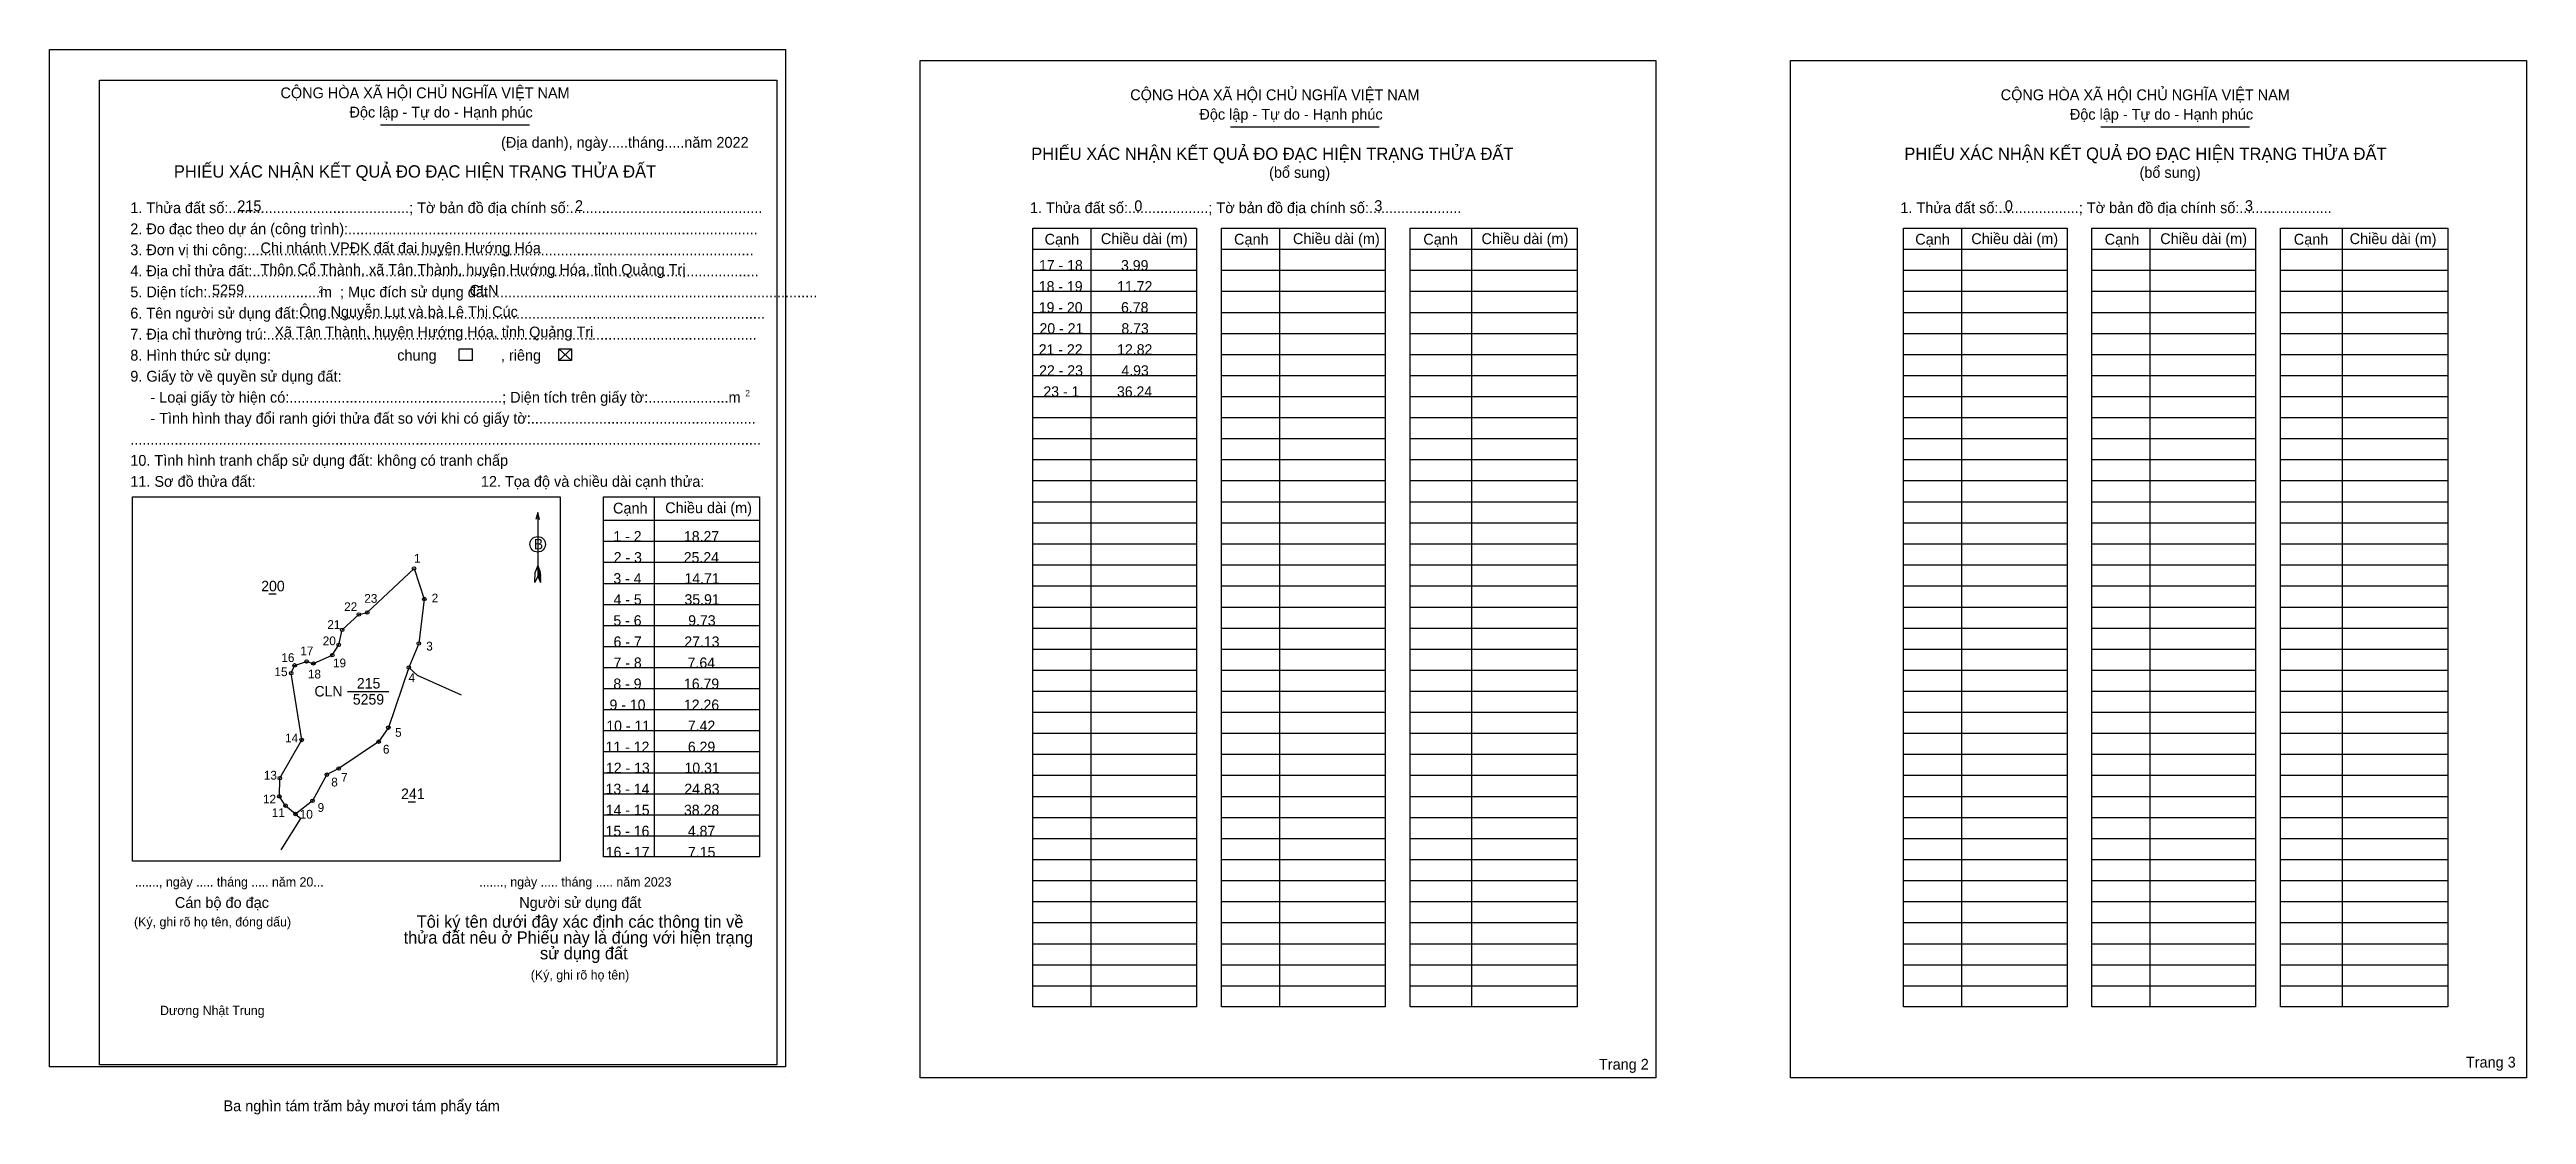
# Model space of a CAD drawing. Extents: x 540771 to 542171, y 1837810 to 1838412.
import ezdxf

# ---------------------------------------------------------------- set-up
doc = ezdxf.new("R2010")
doc.units = 0
for name, color, linetype in [('Level 1', 7, 'Continuous'), ('Level 10', 7, 'Continuous'), ('Level 11', 7, 'Continuous'), ('Level 13', 7, 'Continuous'), ('Level 2', 7, 'Continuous'), ('Level 27', 7, 'Continuous'), ('Level 3', 7, 'Continuous'), ('Level 36', 7, 'Continuous'), ('Level 48', 7, 'Continuous'), ('Level 50', 7, 'Continuous'), ('Level 52', 7, 'Continuous'), ('Level 6', 7, 'Continuous'), ('Level 9', 7, 'Continuous')]:
    doc.layers.add(name, color=color, linetype=linetype)

msp = doc.modelspace()

# ---------------------------------------------------------------- linework, layer by layer
at = {"layer": 'Level 1'}
for p, q in [((540770.7, 1838405.9), (540770.7, 1838405.9)), ((541262.9, 1838405.9), (541262.9, 1838405.9)), ((540957.8, 1838369.4), (541042, 1838369.4)), ((541438.3, 1838368.3), (541522.4, 1838368.3)), ((541930.4, 1838368.3), (542014.5, 1838368.3)), ((541359.5, 1838311.1), (541359.5, 1837870.5)), ((541466.1, 1838311.1), (541466.1, 1837870.5)), ((541574.6, 1838311.1), (541574.6, 1837870.5)), ((541851.6, 1838311.1), (541851.6, 1837870.5)), ((541958.2, 1838311.1), (541958.2, 1837870.5)), ((542066.8, 1838311.1), (542066.8, 1837870.5)), ((541326.7, 1838299.2), (541419.2, 1838299.2)), ((541433.3, 1838299.2), (541525.8, 1838299.2)), ((541539.9, 1838299.2), (541634.4, 1838299.2)), ((541818.8, 1838299.2), (541911.3, 1838299.2)), ((541925.4, 1838299.2), (542017.9, 1838299.2)), ((542032, 1838299.2), (542126.5, 1838299.2)), ((541326.7, 1838287.3), (541419.2, 1838287.3)), ((541326.7, 1838275.3), (541419.2, 1838275.3)), ((541433.3, 1838287.3), (541525.8, 1838287.3)), ((541433.3, 1838275.3), (541525.8, 1838275.3)), ((541539.9, 1838287.3), (541634.4, 1838287.3)), ((541539.9, 1838275.3), (541634.4, 1838275.3)), ((541818.8, 1838287.3), (541911.3, 1838287.3)), ((541818.8, 1838275.3), (541911.3, 1838275.3)), ((541925.4, 1838287.3), (542017.9, 1838287.3)), ((541925.4, 1838275.3), (542017.9, 1838275.3)), ((542032, 1838287.3), (542126.5, 1838287.3)), ((542032, 1838275.3), (542126.5, 1838275.3)), ((541326.7, 1838263.4), (541419.2, 1838263.4)), ((541433.3, 1838263.4), (541525.8, 1838263.4)), ((541539.9, 1838263.4), (541634.4, 1838263.4)), ((541818.8, 1838263.4), (541911.3, 1838263.4)), ((541925.4, 1838263.4), (542017.9, 1838263.4)), ((542032, 1838263.4), (542126.5, 1838263.4)), ((541326.7, 1838251.5), (541419.2, 1838251.5)), ((541433.3, 1838251.5), (541525.8, 1838251.5)), ((541539.9, 1838251.5), (541634.4, 1838251.5)), ((541818.8, 1838251.5), (541911.3, 1838251.5)), ((541925.4, 1838251.5), (542017.9, 1838251.5)), ((542032, 1838251.5), (542126.5, 1838251.5)), ((541058.7, 1838242.7), (541065.8, 1838236.1)), ((541058.7, 1838236.1), (541065.8, 1838242.7)), ((541326.7, 1838239.6), (541419.2, 1838239.6)), ((541433.3, 1838239.6), (541525.8, 1838239.6)), ((541539.9, 1838239.6), (541634.4, 1838239.6)), ((541818.8, 1838239.6), (541911.3, 1838239.6)), ((541925.4, 1838239.6), (542017.9, 1838239.6)), ((542032, 1838239.6), (542126.5, 1838239.6)), ((541326.7, 1838227.7), (541419.2, 1838227.7)), ((541433.3, 1838227.7), (541525.8, 1838227.7)), ((541539.9, 1838227.7), (541634.4, 1838227.7)), ((541818.8, 1838227.7), (541911.3, 1838227.7)), ((541925.4, 1838227.7), (542017.9, 1838227.7)), ((542032, 1838227.7), (542126.5, 1838227.7)), ((541326.7, 1838215.8), (541419.2, 1838215.8)), ((541433.3, 1838215.8), (541525.8, 1838215.8)), ((541539.9, 1838215.8), (541634.4, 1838215.8)), ((541818.8, 1838215.8), (541911.3, 1838215.8)), ((541925.4, 1838215.8), (542017.9, 1838215.8)), ((542032, 1838215.8), (542126.5, 1838215.8)), ((541326.7, 1838203.9), (541419.2, 1838203.9)), ((541326.7, 1838192), (541419.2, 1838192)), ((541433.3, 1838203.9), (541525.8, 1838203.9)), ((541433.3, 1838192), (541525.8, 1838192)), ((541539.9, 1838203.9), (541634.4, 1838203.9)), ((541539.9, 1838192), (541634.4, 1838192)), ((541818.8, 1838203.9), (541911.3, 1838203.9)), ((541818.8, 1838192), (541911.3, 1838192)), ((541925.4, 1838203.9), (542017.9, 1838203.9)), ((541925.4, 1838192), (542017.9, 1838192)), ((542032, 1838203.9), (542126.5, 1838203.9)), ((542032, 1838192), (542126.5, 1838192)), ((541326.7, 1838180.1), (541419.2, 1838180.1)), ((541433.3, 1838180.1), (541525.8, 1838180.1)), ((541539.9, 1838180.1), (541634.4, 1838180.1)), ((541818.8, 1838180.1), (541911.3, 1838180.1)), ((541925.4, 1838180.1), (542017.9, 1838180.1)), ((542032, 1838180.1), (542126.5, 1838180.1)), ((541326.7, 1838168.2), (541419.2, 1838168.2)), ((541433.3, 1838168.2), (541525.8, 1838168.2)), ((541539.9, 1838168.2), (541634.4, 1838168.2)), ((541818.8, 1838168.2), (541911.3, 1838168.2)), ((541925.4, 1838168.2), (542017.9, 1838168.2)), ((542032, 1838168.2), (542126.5, 1838168.2)), ((540817.6, 1838159.1), (540817.6, 1838159.1)), ((541046.7, 1838150.2), (541046.7, 1838114.2)), ((541112.5, 1838159.1), (541112.5, 1837955.3)), ((541326.7, 1838156.3), (541419.2, 1838156.3)), ((541433.3, 1838156.3), (541525.8, 1838156.3)), ((541539.9, 1838156.3), (541634.4, 1838156.3)), ((541818.8, 1838156.3), (541911.3, 1838156.3)), ((541925.4, 1838156.3), (542017.9, 1838156.3)), ((542032, 1838156.3), (542126.5, 1838156.3)), ((541083.9, 1838145.8), (541172.2, 1838145.8)), ((541326.7, 1838144.4), (541419.2, 1838144.4)), ((541433.3, 1838144.4), (541525.8, 1838144.4)), ((541539.9, 1838144.4), (541634.4, 1838144.4)), ((541818.8, 1838144.4), (541911.3, 1838144.4)), ((541925.4, 1838144.4), (542017.9, 1838144.4)), ((542032, 1838144.4), (542126.5, 1838144.4)), ((541083.9, 1838133.9), (541172.2, 1838133.9)), ((541083.9, 1838122), (541172.2, 1838122)), ((541326.7, 1838132.5), (541419.2, 1838132.5)), ((541326.7, 1838120.6), (541419.2, 1838120.6)), ((541433.3, 1838132.5), (541525.8, 1838132.5)), ((541433.3, 1838120.6), (541525.8, 1838120.6)), ((541539.9, 1838132.5), (541634.4, 1838132.5)), ((541539.9, 1838120.6), (541634.4, 1838120.6)), ((541818.8, 1838132.5), (541911.3, 1838132.5)), ((541818.8, 1838120.6), (541911.3, 1838120.6)), ((541925.4, 1838132.5), (542017.9, 1838132.5)), ((541925.4, 1838120.6), (542017.9, 1838120.6)), ((542032, 1838132.5), (542126.5, 1838132.5)), ((542032, 1838120.6), (542126.5, 1838120.6)), ((541045.1, 1838110.5), (541045.2, 1838116.4)), ((541046.7, 1838114.2), (541045.1, 1838110.5)), ((541046.7, 1838120.1), (541045.2, 1838116.4)), ((541046.7, 1838120.1), (541048.2, 1838116.4)), ((541046.7, 1838119.6), (541048.2, 1838115.9)), ((541046.7, 1838119.1), (541048.2, 1838115.4)), ((541046.7, 1838118.6), (541048.3, 1838114.9)), ((541046.7, 1838118), (541048.3, 1838114.3)), ((541046.7, 1838117.5), (541048.3, 1838113.8)), ((541046.7, 1838117), (541048.3, 1838113.2)), ((541046.7, 1838116.5), (541048.3, 1838112.7)), ((541046.7, 1838116), (541048.3, 1838112.2)), ((541046.7, 1838115.4), (541048.3, 1838111.6)), ((541046.7, 1838114.9), (541048.3, 1838111.1)), ((541046.7, 1838114.2), (541048.3, 1838110.5)), ((541048.3, 1838110.5), (541048.2, 1838116.4)), ((541083.9, 1838110.1), (541172.2, 1838110.1)), ((541326.7, 1838108.7), (541419.2, 1838108.7)), ((541433.3, 1838108.7), (541525.8, 1838108.7)), ((541539.9, 1838108.7), (541634.4, 1838108.7)), ((541818.8, 1838108.7), (541911.3, 1838108.7)), ((541925.4, 1838108.7), (542017.9, 1838108.7)), ((542032, 1838108.7), (542126.5, 1838108.7)), ((541083.9, 1838098.2), (541172.2, 1838098.2)), ((541326.7, 1838096.7), (541419.2, 1838096.7)), ((541433.3, 1838096.7), (541525.8, 1838096.7)), ((541539.9, 1838096.7), (541634.4, 1838096.7)), ((541818.8, 1838096.7), (541911.3, 1838096.7)), ((541925.4, 1838096.7), (542017.9, 1838096.7)), ((542032, 1838096.7), (542126.5, 1838096.7)), ((541083.9, 1838086.3), (541172.2, 1838086.3)), ((541326.7, 1838084.8), (541419.2, 1838084.8)), ((541433.3, 1838084.8), (541525.8, 1838084.8)), ((541539.9, 1838084.8), (541634.4, 1838084.8)), ((541818.8, 1838084.8), (541911.3, 1838084.8)), ((541925.4, 1838084.8), (542017.9, 1838084.8)), ((542032, 1838084.8), (542126.5, 1838084.8)), ((541083.9, 1838074.4), (541172.2, 1838074.4)), ((541326.7, 1838072.9), (541419.2, 1838072.9)), ((541433.3, 1838072.9), (541525.8, 1838072.9)), ((541539.9, 1838072.9), (541634.4, 1838072.9)), ((541818.8, 1838072.9), (541911.3, 1838072.9)), ((541925.4, 1838072.9), (542017.9, 1838072.9)), ((542032, 1838072.9), (542126.5, 1838072.9)), ((541083.9, 1838062.5), (541172.2, 1838062.5)), ((541083.9, 1838050.6), (541172.2, 1838050.6)), ((541326.7, 1838061), (541419.2, 1838061)), ((541433.3, 1838061), (541525.8, 1838061)), ((541539.9, 1838061), (541634.4, 1838061)), ((541818.8, 1838061), (541911.3, 1838061)), ((541925.4, 1838061), (542017.9, 1838061)), ((542032, 1838061), (542126.5, 1838061)), ((541083.9, 1838038.7), (541172.2, 1838038.7)), ((541326.7, 1838049.1), (541419.2, 1838049.1)), ((541326.7, 1838037.2), (541419.2, 1838037.2)), ((541433.3, 1838049.1), (541525.8, 1838049.1)), ((541433.3, 1838037.2), (541525.8, 1838037.2)), ((541539.9, 1838049.1), (541634.4, 1838049.1)), ((541539.9, 1838037.2), (541634.4, 1838037.2)), ((541818.8, 1838049.1), (541911.3, 1838049.1)), ((541818.8, 1838037.2), (541911.3, 1838037.2)), ((541925.4, 1838049.1), (542017.9, 1838049.1)), ((541925.4, 1838037.2), (542017.9, 1838037.2)), ((542032, 1838049.1), (542126.5, 1838049.1)), ((542032, 1838037.2), (542126.5, 1838037.2)), ((541083.9, 1838026.8), (541172.2, 1838026.8)), ((541326.7, 1838025.3), (541419.2, 1838025.3)), ((541433.3, 1838025.3), (541525.8, 1838025.3)), ((541539.9, 1838025.3), (541634.4, 1838025.3)), ((541818.8, 1838025.3), (541911.3, 1838025.3)), ((541925.4, 1838025.3), (542017.9, 1838025.3)), ((542032, 1838025.3), (542126.5, 1838025.3)), ((541083.9, 1838014.9), (541172.2, 1838014.9)), ((541326.7, 1838013.4), (541419.2, 1838013.4)), ((541433.3, 1838013.4), (541525.8, 1838013.4)), ((541539.9, 1838013.4), (541634.4, 1838013.4)), ((541818.8, 1838013.4), (541911.3, 1838013.4)), ((541925.4, 1838013.4), (542017.9, 1838013.4)), ((542032, 1838013.4), (542126.5, 1838013.4)), ((541083.9, 1838003), (541172.2, 1838003)), ((541326.7, 1838001.5), (541419.2, 1838001.5)), ((541433.3, 1838001.5), (541525.8, 1838001.5)), ((541539.9, 1838001.5), (541634.4, 1838001.5)), ((541818.8, 1838001.5), (541911.3, 1838001.5)), ((541925.4, 1838001.5), (542017.9, 1838001.5)), ((542032, 1838001.5), (542126.5, 1838001.5)), ((541083.9, 1837991.1), (541172.2, 1837991.1)), ((541326.7, 1837989.6), (541419.2, 1837989.6)), ((541433.3, 1837989.6), (541525.8, 1837989.6)), ((541539.9, 1837989.6), (541634.4, 1837989.6)), ((541818.8, 1837989.6), (541911.3, 1837989.6)), ((541925.4, 1837989.6), (542017.9, 1837989.6)), ((542032, 1837989.6), (542126.5, 1837989.6)), ((541083.9, 1837979.1), (541172.2, 1837979.1)), ((541083.9, 1837967.2), (541172.2, 1837967.2)), ((541326.7, 1837977.7), (541419.2, 1837977.7)), ((541433.3, 1837977.7), (541525.8, 1837977.7)), ((541539.9, 1837977.7), (541634.4, 1837977.7)), ((541818.8, 1837977.7), (541911.3, 1837977.7)), ((541925.4, 1837977.7), (542017.9, 1837977.7)), ((542032, 1837977.7), (542126.5, 1837977.7)), ((541059.4, 1837953), (541059.4, 1837953)), ((541326.7, 1837965.8), (541419.2, 1837965.8)), ((541326.7, 1837953.9), (541419.2, 1837953.9)), ((541433.3, 1837965.8), (541525.8, 1837965.8)), ((541433.3, 1837953.9), (541525.8, 1837953.9)), ((541539.9, 1837965.8), (541634.4, 1837965.8)), ((541539.9, 1837953.9), (541634.4, 1837953.9)), ((541818.8, 1837965.8), (541911.3, 1837965.8)), ((541818.8, 1837953.9), (541911.3, 1837953.9)), ((541925.4, 1837965.8), (542017.9, 1837965.8)), ((541925.4, 1837953.9), (542017.9, 1837953.9)), ((542032, 1837965.8), (542126.5, 1837965.8)), ((542032, 1837953.9), (542126.5, 1837953.9)), ((541326.7, 1837942), (541419.2, 1837942)), ((541433.3, 1837942), (541525.8, 1837942)), ((541539.9, 1837942), (541634.4, 1837942)), ((541818.8, 1837942), (541911.3, 1837942)), ((541925.4, 1837942), (542017.9, 1837942)), ((542032, 1837942), (542126.5, 1837942)), ((541326.7, 1837930.1), (541419.2, 1837930.1)), ((541433.3, 1837930.1), (541525.8, 1837930.1)), ((541539.9, 1837930.1), (541634.4, 1837930.1)), ((541818.8, 1837930.1), (541911.3, 1837930.1)), ((541925.4, 1837930.1), (542017.9, 1837930.1)), ((542032, 1837930.1), (542126.5, 1837930.1)), ((541326.7, 1837918.2), (541419.2, 1837918.2)), ((541433.3, 1837918.2), (541525.8, 1837918.2)), ((541539.9, 1837918.2), (541634.4, 1837918.2)), ((541818.8, 1837918.2), (541911.3, 1837918.2)), ((541925.4, 1837918.2), (542017.9, 1837918.2)), ((542032, 1837918.2), (542126.5, 1837918.2)), ((541326.7, 1837906.2), (541419.2, 1837906.2)), ((541433.3, 1837906.2), (541525.8, 1837906.2)), ((541539.9, 1837906.2), (541634.4, 1837906.2)), ((541818.8, 1837906.2), (541911.3, 1837906.2)), ((541925.4, 1837906.2), (542017.9, 1837906.2)), ((542032, 1837906.2), (542126.5, 1837906.2)), ((541326.7, 1837894.3), (541419.2, 1837894.3)), ((541326.7, 1837882.4), (541419.2, 1837882.4)), ((541433.3, 1837894.3), (541525.8, 1837894.3)), ((541433.3, 1837882.4), (541525.8, 1837882.4)), ((541539.9, 1837894.3), (541634.4, 1837894.3)), ((541539.9, 1837882.4), (541634.4, 1837882.4)), ((541818.8, 1837894.3), (541911.3, 1837894.3)), ((541818.8, 1837882.4), (541911.3, 1837882.4)), ((541925.4, 1837894.3), (542017.9, 1837894.3)), ((541925.4, 1837882.4), (542017.9, 1837882.4)), ((542032, 1837894.3), (542126.5, 1837894.3)), ((542032, 1837882.4), (542126.5, 1837882.4)), ((541186.8, 1837830.4), (541186.8, 1837830.4)), ((541678.9, 1837830.4), (541678.9, 1837830.4))]:
    msp.add_line(p, q, dxfattribs=at)
for points in [[(541326.7, 1838311.1), (541419.2, 1838311.1), (541419.2, 1837870.5), (541326.7, 1837870.5)], [(541433.3, 1838311.1), (541525.8, 1838311.1), (541525.8, 1837870.5), (541433.3, 1837870.5)], [(541539.9, 1838311.1), (541634.4, 1838311.1), (541634.4, 1837870.5), (541539.9, 1837870.5)], [(541818.8, 1838311.1), (541911.3, 1838311.1), (541911.3, 1837870.5), (541818.8, 1837870.5)], [(541925.4, 1838311.1), (542017.9, 1838311.1), (542017.9, 1837870.5), (541925.4, 1837870.5)], [(542032, 1838311.1), (542126.5, 1838311.1), (542126.5, 1837870.5), (542032, 1837870.5)], [(540817.6, 1838159.1), (541059.4, 1838159.1), (541059.4, 1837953), (540817.6, 1837953)], [(541083.9, 1838159.1), (541172.2, 1838159.1), (541172.2, 1837955.3), (541083.9, 1837955.3)]]:
    msp.add_lwpolyline(points, close=True, dxfattribs=at)
msp.add_lwpolyline([(541047.7, 1838146.3), (541046.7, 1838150.2), (541045.7, 1838146.3)], dxfattribs=at)
msp.add_circle((541046.7, 1838132.2), 4.39, dxfattribs=at)
at = {"layer": 'Level 10'}
for p, q in [((540978.6, 1838058.2), (541003.4, 1838047)), ((540901.7, 1837959.4), (540912.9, 1837977))]:
    msp.add_line(p, q, dxfattribs=at)
msp.add_lwpolyline([(540909.8, 1837979.6), (540904.1, 1837984.3), (540900.7, 1837989.6), (540900.9, 1837999.9), (540913.3, 1838021.5), (540907.3, 1838059.3), (540909.3, 1838063.7), (540916.1, 1838065.9), (540919.9, 1838064.8), (540930.6, 1838069.5), (540934.2, 1838075.3), (540936.2, 1838083.8), (540945.6, 1838092.5), (540950.4, 1838093.6), (540976.8, 1838118.5), (540982.6, 1838101.2), (540979.5, 1838076.1), (540973.9, 1838062.5), (540962.3, 1838028.5), (540956.8, 1838020.5), (540934.2, 1838005.4), (540927.5, 1838001.9), (540919.4, 1837987.1)], close=True, dxfattribs=at)
at = {"layer": 'Level 11'}
for centre in [(540976.8, 1838118.5), (540945.6, 1838092.5), (540950.4, 1838093.6), (540982.6, 1838101.2), (540936.2, 1838083.8), (540909.3, 1838063.7), (540916.1, 1838065.9), (540919.9, 1838064.8), (540930.6, 1838069.5), (540934.2, 1838075.3), (540979.5, 1838076.1), (540907.3, 1838059.3), (540973.9, 1838062.5), (540913.3, 1838021.5), (540962.3, 1838028.5), (540956.8, 1838020.5), (540900.9, 1837999.9), (540927.5, 1838001.9), (540934.2, 1838005.4), (540900.7, 1837989.6), (540904.1, 1837984.3), (540909.8, 1837979.6), (540909.8, 1837979.6), (540919.4, 1837987.1)]:
    msp.add_circle(centre, 0.992, dxfattribs=at)
at = {"layer": 'Level 2'}
for points in [[(540770.7, 1838412.1), (541186.8, 1838412.1), (541186.8, 1837836.6), (540770.7, 1837836.6)], [(541262.9, 1838405.9), (541678.9, 1838405.9), (541678.9, 1837830.4), (541262.9, 1837830.4)], [(541755, 1838405.9), (542171, 1838405.9), (542171, 1837830.4), (541755, 1837830.4)]]:
    msp.add_lwpolyline(points, close=True, dxfattribs=at)
at = {"layer": 'Level 27'}
for p, q in [((540973.9, 1838062.5), (540978.6, 1838058.2)), ((540909.8, 1837979.6), (540912.9, 1837977))]:
    msp.add_line(p, q, dxfattribs=at)
at = {"layer": 'Level 3'}
msp.add_lwpolyline([(540798.9, 1838394.8), (541181.9, 1838394.8), (541181.9, 1837837.7), (540798.9, 1837837.7)], close=True, dxfattribs=at)
at = {"layer": 'Level 50'}
for points in [[(541002.4, 1838242.7), (541009.6, 1838242.7), (541009.6, 1838236.1), (541002.4, 1838236.1)], [(541058.7, 1838242.7), (541065.8, 1838242.7), (541065.8, 1838236.1), (541058.7, 1838236.1)]]:
    msp.add_lwpolyline(points, close=True, dxfattribs=at)
at = {"layer": 'Level 9'}
for p, q in [((540894.8, 1838104.1), (540898.9, 1838104.1)), ((540939.1, 1838049), (540962.6, 1838049)), ((540973.5, 1837986.5), (540977.6, 1837986.5))]:
    msp.add_line(p, q, dxfattribs=at)

# ---------------------------------------------------------------- texts
at = {"layer": 'Level 1'}
for s, height, p in [('CỘNG HÒA XÃ HỘI CHỦ NGHĨA VIỆT NAM', 6.112, (540901.3, 1838384.5)), ('CỘNG HÒA XÃ HỘI CHỦ NGHĨA VIỆT NAM', 6.112, (541381.7, 1838383.4)), ('CỘNG HÒA XÃ HỘI CHỦ NGHĨA VIỆT NAM', 6.112, (541873.8, 1838383.4)), ('Độc lập - Tự do - Hạnh phúc', 6.112, (540940.3, 1838373.6)), ('Độc lập - Tự do - Hạnh phúc', 6.112, (541420.8, 1838372.4)), ('Độc lập - Tự do - Hạnh phúc', 6.112, (541912.9, 1838372.4)), ('(Địa danh), ngày.....tháng.....năm 2022', 6.112, (541026, 1838356.5)), ('PHIẾU XÁC NHẬN KẾT QUẢ ĐO ĐẠC HIỆN TRẠNG THỬA ĐẤT', 6.986, (541325.7, 1838349.6)), ('PHIẾU XÁC NHẬN KẾT QUẢ ĐO ĐẠC HIỆN TRẠNG THỬA ĐẤT', 6.986, (541819.3, 1838349.6)), ('PHIẾU XÁC NHẬN KẾT QUẢ ĐO ĐẠC HIỆN TRẠNG THỬA ĐẤT', 6.986, (540841, 1838339.6)), ('(bổ sung)', 6.11, (541460.2, 1838339.5)), ('(bổ sung)', 6.11, (541952.3, 1838339.5)), ('1. Thửa đất số:.............................................; Tờ bản đồ địa chính số:................................................', 6.1117, (540816.4, 1838319.5)), ('1. Thửa đất số:....................; Tờ bản đồ địa chính số:.......................', 6.112, (541325, 1838319.5)), ('1. Thửa đất số:....................; Tờ bản đồ địa chính số:.......................', 6.112, (541817.1, 1838319.5)), ('2. Đo đạc theo dự án (công trình):......................................................................................................', 6.1117, (540816.4, 1838307.6)), ('Cạnh', 6.11, (541333.3, 1838301.7)), ('Chiều dài (m)', 6.112, (541365.1, 1838302)), ('Cạnh', 6.11, (541440.4, 1838301.7)), ('Chiều dài (m)', 6.112, (541473.7, 1838302)), ('Cạnh', 6.11, (541547.4, 1838301.7)), ('Chiều dài (m)', 6.112, (541580.3, 1838302)), ('Cạnh', 6.11, (541825.5, 1838301.7)), ('Chiều dài (m)', 6.112, (541857.2, 1838302)), ('Cạnh', 6.11, (541932.6, 1838301.7)), ('Chiều dài (m)', 6.112, (541964, 1838302)), ('Cạnh', 6.11, (542039.5, 1838301.7)), ('Chiều dài (m)', 6.112, (542071.1, 1838302)), ('4. Địa chỉ thửa đất:..............................................................................................................................', 6.1117, (540816.4, 1838283.8)), ('3. Đơn vị thi công:..............................................................................................................................', 6.1117, (540816.4, 1838295.7)), ('5. Diện tích:............................m  ; Mục đích sử dụng đất:.................................................................................', 6.1117, (540816.4, 1838271.9)), ('2', 3.49, (540922.8, 1838274.6)), ('6. Tên người sử dụng đất:....................................................................................................................', 6.1117, (540816.4, 1838259.9)), ('7. Địa chỉ thường trú:..........................................................................................................................', 6.1117, (540816.4, 1838248)), ('chung                , riêng', 6.112, (540967.3, 1838236.1)), ('9. Giấy tờ về quyền sử dụng đất:', 6.112, (540816.4, 1838224.2)), ('     - Loại giấy tờ hiện có:.....................................................; Diện tích trên giấy tờ:....................m', 6.1117, (540816.4, 1838212.3)), ('2', 3.49, (541164.1, 1838215.9)), ('     - Tình hình thay đổi ranh giới thửa đất so với khi có giấy tờ:........................................................', 6.1117, (540816.4, 1838200.4)), ('10. Tình hình tranh chấp sử dụng đất: không có tranh chấp', 6.112, (540816.4, 1838176.6)), ('.............................................................................................................................................................', 6.1117, (540816.4, 1838188.5)), ('11. Sơ đồ thửa đất:', 6.112, (540816.4, 1838164.7)), ('12. Tọa độ và chiều dài cạnh thửa:', 6.112, (541014.6, 1838164.7)), ('Cạnh', 6.11, (541089.3, 1838149.6)), ('Chiều dài (m)', 6.112, (541118.8, 1838149.8)), ('B', 5.95, (541044.5, 1838129.3)), ('......., ngày ..... tháng ..... năm 20...', 5.239, (540819, 1837938.6)), ('......., ngày ..... tháng ..... năm 2023', 5.239, (541013.7, 1837938.6)), ('Cán bộ đo đạc', 6.112, (540841.6, 1837926.5)), ('Người sử dụng đất', 6.112, (541036.3, 1837926.5)), ('(Ký, ghi rõ họ tên, đóng dấu)', 5.239, (540818.5, 1837916)), ('thửa đất nêu ở Phiếu này là đúng với hiện trạng', 6.945, (540970.9, 1837906.3)), ('Tôi ký tên dưới đây xác định các thông tin về', 6.945, (540978.3, 1837915.3)), ('sử dụng đất', 6.945, (541048, 1837897.4)), ('(Ký, ghi rõ họ tên)', 5.239, (541042.8, 1837886)), ('Dương Nhật Trung', 5.239, (540833.2, 1837865.9)), ('Trang 2', 6.11, (541646.7, 1837835)), ('Trang 3', 6.11, (542136.8, 1837836.2))]:
    msp.add_text(s, height=height, dxfattribs=at).set_placement(p)
at = {"layer": 'Level 13'}
for s, p in [('CLN', (540920.5, 1838046.1)), ('215', (540944.5, 1838050.6)), ('5259', (540942.2, 1838041.5))]:
    msp.add_text(s, height=5.95, dxfattribs=at).set_placement(p)
at = {"layer": 'Level 36'}
for s, p in [('200', (540890.4, 1838105.6)), ('241', (540969.5, 1837988.1))]:
    msp.add_text(s, height=5.95, dxfattribs=at).set_placement(p)
at = {"layer": 'Level 48'}
msp.add_text('8. Hình thức sử dụng:', height=6.112, dxfattribs=at).set_placement((540816.4, 1838236.1))
at = {"layer": 'Level 52'}
for s, p in [('17 - 18', (541330.1, 1838287)), ('3.99', (541376.5, 1838287)), ('18 - 19', (541330, 1838275.1)), ('11.72', (541374.3, 1838275.1)), ('19 - 20', (541330, 1838263.2)), ('6.78', (541376.5, 1838263.2)), ('20 - 21', (541330.4, 1838251.3)), ('8.73', (541376.7, 1838251.3)), ('21 - 22', (541330, 1838239.4)), ('22 - 23', (541330.2, 1838227.5)), ('12.82', (541374.3, 1838239.4)), ('4.93', (541376.7, 1838227.5)), ('23 - 1', (541332.6, 1838215.6)), ('36.24', (541374.2, 1838215.6)), ('1 - 2', (541089.5, 1838133.7)), ('18.27', (541129.4, 1838133.7)), ('2 - 3', (541089.7, 1838121.8)), ('25.24', (541129.3, 1838121.8)), ('3 - 4', (541089.5, 1838109.9)), ('14.71', (541129.7, 1838109.9)), ('4 - 5', (541089.6, 1838098)), ('35.91', (541129.7, 1838098)), ('5 - 6', (541089.5, 1838086.1)), ('6 - 7', (541089.6, 1838074.1)), ('27.13', (541129.6, 1838074.1)), ('9.73', (541131.8, 1838086.1)), ('7 - 8', (541089.6, 1838062.2)), ('7.64', (541131.5, 1838062.2)), ('8 - 9', (541089.5, 1838050.3)), ('16.79', (541129.4, 1838050.3)), ('9 - 10', (541087.3, 1838038.4)), ('12.26', (541129.4, 1838038.4)), ('10 - 11', (541085.5, 1838026.5)), ('7.42', (541131.6, 1838026.5)), ('11 - 12', (541085.1, 1838014.6)), ('12 - 13', (541085.3, 1838002.7)), ('10.31', (541129.7, 1838002.7)), ('6.29', (541131.6, 1838014.6)), ('13 - 14', (541085.1, 1837990.8)), ('24.83', (541129.6, 1837990.8)), ('14 - 15', (541085.2, 1837978.9)), ('38.28', (541129.4, 1837978.9)), ('15 - 16', (541085.1, 1837967)), ('4.87', (541131.6, 1837967)), ('16 - 17', (541085.2, 1837955.1)), ('7.15', (541131.7, 1837955.1))]:
    msp.add_text(s, height=5.95, dxfattribs=at).set_placement(p)
at = {"layer": 'Level 6'}
for s, height, p in [('215', 6.11, (540876.9, 1838320.6)), ('2', 6.11, (541067.8, 1838320.7)), ('0', 6.11, (541384, 1838320.6)), ('3', 6.11, (541519.7, 1838320.7)), ('0', 6.11, (541876.1, 1838320.6)), ('3', 6.11, (542011.9, 1838320.7)), ('Chi nhánh VPĐK đất đai huyện Hướng Hóa', 6.112, (540890, 1838296.8)), ('Thôn Cổ Thành, xã Tân Thành, huyện Hướng Hóa, tỉnh Quảng Trị', 6.112, (540890, 1838284.6)), ('5259', 6.11, (540862.6, 1838273)), ('CLN', 6.11, (541008.2, 1838272.8)), ('Ông Nguyễn Lụt và bà Lê Thị Cúc', 6.112, (540911.9, 1838260.7)), ('Xã Tân Thành, huyện Hướng Hóa, tỉnh Quảng Trị', 6.112, (540897.9, 1838249.2)), ('Ba nghìn tám trăm bảy mươi tám phẩy tám', 6.112, (540869.1, 1837811.5))]:
    msp.add_text(s, height=height, dxfattribs=at).set_placement(p)
at = {"layer": 'Level 9'}
for s, p in [('1', (540976.8, 1838121.8)), ('22', (540937.3, 1838094.4)), ('23', (540948.7, 1838099.1)), ('2', (540986.8, 1838099.3)), ('20', (540925.2, 1838075.1)), ('21', (540927.8, 1838084.3)), ('16', (540901.8, 1838065.6)), ('17', (540912.5, 1838069.4)), ('19', (540931, 1838062.6)), ('3', (540983.7, 1838072.1)), ('15', (540897.9, 1838057.6)), ('18', (540916.8, 1838056.3)), ('4', (540973.7, 1838054.3)), ('14', (540903.9, 1838020.1)), ('5', (540966.1, 1838023.3)), ('6', (540959.2, 1838013.8)), ('13', (540891.9, 1837999.1)), ('8', (540930, 1837995.2)), ('7', (540935.6, 1837997.9)), ('12', (540891.4, 1837985.6)), ('11', (540896.4, 1837977.9)), ('10', (540912.2, 1837977)), ('9', (540922.3, 1837980.8))]:
    msp.add_text(s, height=4.96, dxfattribs=at).set_placement(p)

doc.saveas('drawing.dxf')
